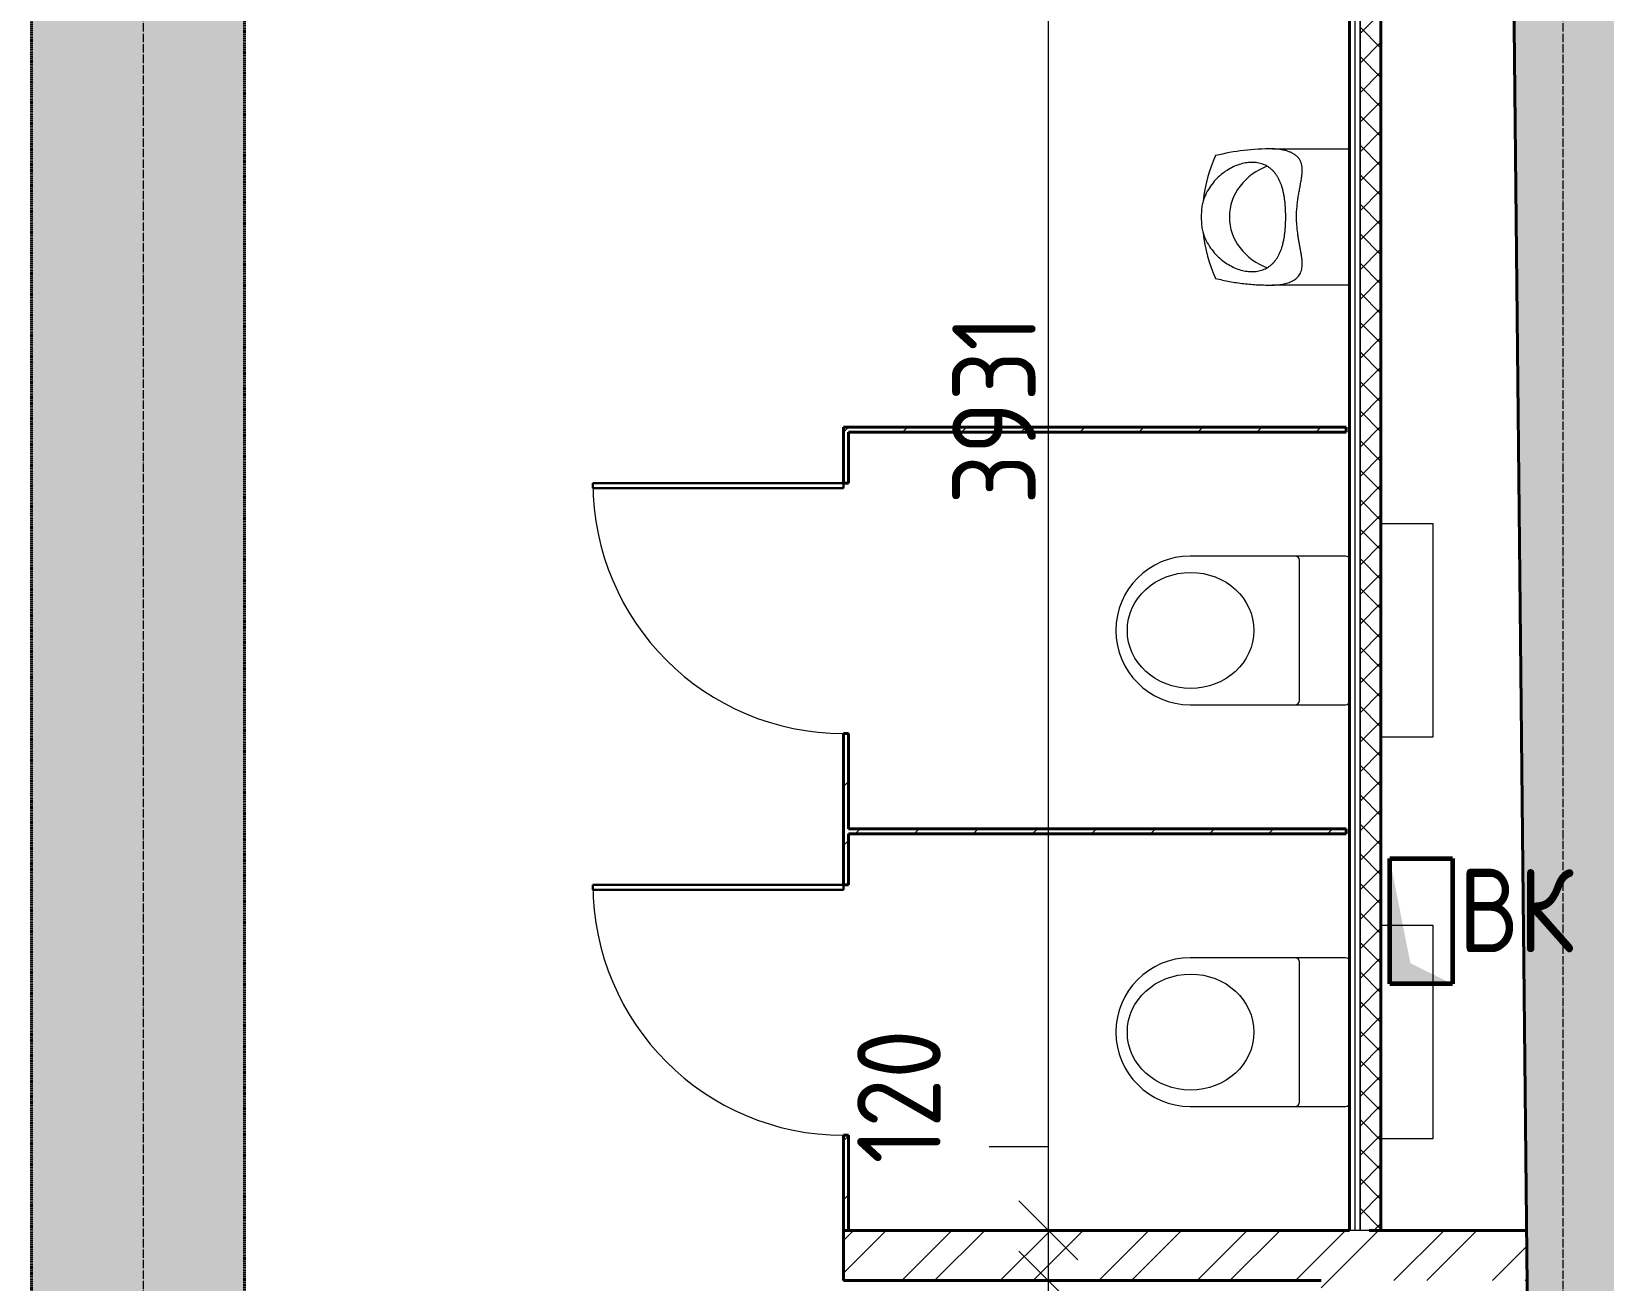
# Model space of a CAD drawing. Header units: millimetres. Extents: x -11886 to 379896, y -8130 to 47743.
# Drawn here: x 361496 to 365261, y 15753 to 18744 of the extents above; entities that cross this region are included whole.
import ezdxf

# ---------------------------------------------------------------- set-up
doc = ezdxf.new("R2010")
doc.units = ezdxf.units.MM
doc.linetypes.add('ADSK_Линия сетки', pattern=[25, 20, -2.5, 0, -2.5])
doc.linetypes.add('ADSK_Снесено', pattern=[4.5, 3, -1.5])
for name, color, linetype, lineweight in [('Аннотация', 7, 'Continuous', 9), ('Оси', 7, 'Continuous', 9), ('Размеры', 7, 'Continuous', 9), ('Узлы', 7, 'Continuous', 18)]:
    doc.layers.add(name, color=color, linetype=linetype, lineweight=lineweight)
for name, color, linetype, lineweight, true_color in [('Двери', 5, 'Continuous', 18, 0x0000ff), ('Линии', 7, 'Continuous', 9, 0x00a600), ('Обобщенные модели', 5, 'Continuous', 18, 0x0000ff), ('Сантехника', 5, 'Continuous', 18, 0x0000ff), ('Стены внутренние', 5, 'Continuous', 18, 0x0000ff), ('Стены наружные', 1, 'ADSK_Снесено', 18, 0xff0000), ('Стены штриховка', 5, 'Continuous', 18, 0x0000ff)]:
    doc.layers.add(name, color=color, linetype=linetype, lineweight=lineweight, true_color=true_color)
doc.styles.add('GOST Common_1', font='GOST_Common.ttf', dxfattribs={"width": 0.9, "height": 200})
doc.dimstyles.new('ADSK_Основной_2_мм_Округление_до_1_мм', dxfattribs={"dimscale": 304.8, "dimtxt": 201.142999, "dimasz": 0.463911, "dimexe": 0.492126, "dimexo": 0.492126, "dimgap": 0.098425, "dimtad": 1, "dimdec": 0, "dimdsep": 46, "dimtxsty": 'GOST Common_1', "dimblk1": 'OBLIQUE', "dimblk2": 'OBLIQUE', "dimsah": 1, "dimcen": 0.09, "dimdle": 0.492126, "dimazin": 2, "dimtfac": 1, "dimtdec": 4, "dimtix": 1, "dimtmove": 0, "dimatfit": 3, "dimfxl": 1, "dimtvp": 1, "dimtolj": 1, "dimtzin": 0, "dimlwd": 20, "dimlwe": 20, "dimarcsym": 2})
doc.dimstyles.new('ADSK_Основной_2_мм_Округление_до_1_мм_1', dxfattribs={"dimscale": 304.8, "dimtxt": 201.142999, "dimasz": 0.463911, "dimexe": 0.492126, "dimexo": 0.492126, "dimgap": 0.098425, "dimtad": 1, "dimdec": 0, "dimdsep": 46, "dimtxsty": 'GOST Common_1', "dimblk1": 'OBLIQUE', "dimblk2": 'OBLIQUE', "dimsah": 1, "dimcen": 0.09, "dimdle": 0.492126, "dimazin": 2, "dimtfac": 1, "dimtdec": 4, "dimtix": 1, "dimtmove": 1, "dimatfit": 3, "dimfxl": 1, "dimtvp": 1, "dimtolj": 1, "dimtzin": 0, "dimlwd": 20, "dimlwe": 20, "dimarcsym": 2})
pattern_1 = [(45, (322754.53, 150), (-117.8655, 117.8655), []), (45, (322833.11, 150), (-117.8655, 117.8655), [])]
pattern_2 = [(45, (322754.53, 150), (-70.71068, 70.71068), [])]

# ---------------------------------------------------------------- blocks, each defined once
blk = doc.blocks.new('Дверь-Одинарная-Панель - 600 x 2150 мм с_у-1872435-04 План 4-го этажа')
at = {"layer": 'Двери', "lineweight": 30}
for p, q in [((300, 606), (288, 606)), ((288, 606), (288, 6)), ((300, 6), (300, 606)), ((288, 6), (300, 6))]:
    blk.add_line(p, q, dxfattribs=at)
at = {"layer": 'Двери'}
blk.add_arc((300, 6), 600, 90, 180, dxfattribs=at)
blk = doc.blocks.new('Туалет подвесной-Moderna R-Laufen - 000 White-V208-04 План 4-го этажа')
at = {"layer": 'Обобщенные модели'}
for p, q in [((-53, 419.3), (-53, 47.4)), ((303, 47.4), (303, 419.3)), ((-43.1, 157.8), (293.1, 157.8))]:
    blk.add_line(p, q, dxfattribs=at)
for centre, radius, start, end in [((125, 419.3), 178, 360, 180), ((-43.1, 167.7), 9.89, 180, 270), ((293.1, 167.7), 9.89, 270, 360), ((-43.1, 47.4), 9.89, 180, 270), ((293.1, 47.4), 9.89, 270, 360)]:
    blk.add_arc(centre, radius, start, end, dxfattribs=at)
blk.add_ellipse((125, 418.3), major_axis=(0, 151.6), ratio=0.916517, dxfattribs=at)
at = {"layer": 'Сантехника'}
for p, q in [((-130, -37.5), (-130, -162.5)), ((380, -162.5), (380, -37.5)), ((-130, -162.5), (380, -162.5))]:
    blk.add_line(p, q, dxfattribs=at)
blk = doc.blocks.new('Туалет подвесной-Moderna R-Laufen - 000 White-2284892-04 План 4-го этажа')
at = {"layer": 'Обобщенные модели'}
for p, q in [((-53, 419.3), (-53, 47.4)), ((303, 47.4), (303, 419.3)), ((-43.1, 157.8), (293.1, 157.8))]:
    blk.add_line(p, q, dxfattribs=at)
for centre, radius, start, end in [((125, 419.3), 178, 360, 180), ((-43.1, 167.7), 9.89, 180, 270), ((293.1, 167.7), 9.89, 270, 360), ((-43.1, 47.4), 9.89, 180, 270), ((293.1, 47.4), 9.89, 270, 360)]:
    blk.add_arc(centre, radius, start, end, dxfattribs=at)
blk.add_ellipse((125, 418.3), major_axis=(0, 151.6), ratio=0.916517, dxfattribs=at)
at = {"layer": 'Сантехника'}
for p, q in [((-130, -37.5), (-130, -162.5)), ((380, -162.5), (380, -37.5)), ((-130, -162.5), (380, -162.5))]:
    blk.add_line(p, q, dxfattribs=at)
blk = doc.blocks.new('Urinal_Commercial_14201 - UT104EV-1823124-04 План 4-го этажа')
at = {"layer": 'Сантехника'}
for p, q in [((41714.1, 18313), (41898.7, 18313)), ((41898.7, 17986.9), (41714.1, 17987))]:
    blk.add_line(p, q, dxfattribs=at)
for centre, radius, start, end in [((41898.7, 18150), 353.2, 155.4197, 173.7904), ((41751.6, 18133.9), 146.4, 110.0061, 141.9939), ((41731, 18150), 120.3, 141.9939, 180.0061), ((41731, 18149.9), 120.3, 179.9939, 218.0061), ((41898.7, 18150), 353.2, 186.2096, 204.5782), ((41751.6, 18166), 146.4, 218.0061, 249.9939)]:
    blk.add_arc(centre, radius, start, end, dxfattribs=at)
blk.add_ellipse((41809.9, 17228.7), major_axis=(-199.1, 1075.5), ratio=0.694076, start_param=6.146838, end_param=6.328057, dxfattribs=at)
for points, knots in [([(41771.2, 18150), (41771.4, 18158.3), (41772.1, 18170.9), (41773.7, 18185.2), (41774.8, 18193.3), (41775.7, 18199.3), (41776.6, 18205.2), (41777.7, 18211), (41778.8, 18216.7), (41779.8, 18222.3), (41780.8, 18227.9), (41781.8, 18233.3), (41782.6, 18237.7), (41783.2, 18241.2), (41783.5, 18243.8), (41783.9, 18246.3), (41784.3, 18249.7), (41784.8, 18253.8), (41785.1, 18257.8), (41785.2, 18260.9), (41785.2, 18264), (41785, 18267.7), (41784.4, 18273.4), (41782.8, 18280), (41779.5, 18287.1), (41775.7, 18292.1), (41772.2, 18295.7), (41769.2, 18298.1), (41766, 18300.3), (41762.7, 18302.3), (41759.3, 18304.1), (41755.6, 18305.7), (41751.8, 18307.1), (41747.9, 18308.4), (41744, 18309.4), (41738.5, 18310.7), (41728.7, 18312.3), (41720.1, 18312.9), (41714.1, 18313)], [-1, -1, -1, -1, -0.909091, -0.863636, -0.840909, -0.818182, -0.795455, -0.772727, -0.75, -0.727273, -0.704545, -0.681818, -0.659091, -0.647727, -0.636364, -0.625, -0.613636, -0.590909, -0.568182, -0.556818, -0.545455, -0.522727, -0.5, -0.454545, -0.409091, -0.363636, -0.340909, -0.318182, -0.295455, -0.272727, -0.25, -0.227273, -0.204545, -0.181818, -0.159091, -0.136364, -0.090909, 0, 0, 0, 0]), ([(41745.6, 18150), (41745.5, 18153.7), (41745.5, 18159.2), (41745.2, 18166.3), (41745, 18171.5), (41744.6, 18176.7), (41744.1, 18181.8), (41743.6, 18186.9), (41743, 18191.7), (41742.3, 18196.5), (41741.6, 18201.1), (41740.7, 18205.6), (41739.8, 18210), (41738.8, 18214.2), (41737.7, 18218.3), (41736.5, 18222.3), (41734.8, 18227.4), (41733, 18232.3), (41730.9, 18236.9), (41728.8, 18241.4), (41725.9, 18246.7), (41722, 18252.5), (41717.7, 18257.9), (41713.1, 18262.7), (41708.1, 18267), (41700.9, 18272), (41691, 18276.8), (41678, 18280.2), (41664, 18281.2), (41644.5, 18279.3), (41619.4, 18271.3), (41595.2, 18256), (41577.4, 18239.3), (41565.4, 18224.6), (41555, 18207.6), (41549.8, 18194.9), (41547.6, 18188.2)], [-1, -1, -1, -1, -0.975, -0.9625, -0.95, -0.9375, -0.925, -0.9125, -0.9, -0.8875, -0.875, -0.8625, -0.85, -0.8375, -0.825, -0.8125, -0.8, -0.775, -0.7625, -0.75, -0.725, -0.7, -0.675, -0.65, -0.625, -0.6, -0.55, -0.5, -0.45, -0.4, -0.3, -0.2, -0.15, -0.1, -0.05, 0, 0, 0, 0]), ([(41547.6, 18111.8), (41549.8, 18105.1), (41555, 18092.3), (41565.4, 18075.3), (41577.4, 18060.6), (41595.2, 18043.9), (41619.4, 18028.6), (41644.5, 18020.6), (41664, 18018.8), (41678, 18019.8), (41691, 18023.2), (41700.9, 18028), (41708.1, 18032.9), (41713.1, 18037.2), (41717.7, 18042.1), (41722, 18047.4), (41725.9, 18053.2), (41728.8, 18058.5), (41730.9, 18063), (41733, 18067.6), (41734.8, 18072.5), (41736.5, 18077.7), (41737.7, 18081.6), (41738.8, 18085.7), (41739.8, 18090), (41740.7, 18094.3), (41741.6, 18098.8), (41742.3, 18103.5), (41743, 18108.2), (41743.6, 18113.1), (41744.1, 18118.1), (41744.6, 18123.2), (41745, 18128.4), (41745.2, 18133.6), (41745.5, 18140.7), (41745.5, 18146.2), (41745.6, 18150)], [-1, -1, -1, -1, -0.95, -0.9, -0.85, -0.8, -0.7, -0.6, -0.55, -0.5, -0.45, -0.4, -0.375, -0.35, -0.325, -0.3, -0.275, -0.25, -0.2375, -0.225, -0.2, -0.1875, -0.175, -0.1625, -0.15, -0.1375, -0.125, -0.1125, -0.1, -0.0875, -0.075, -0.0625, -0.05, -0.0375, -0.025, 0, 0, 0, 0]), ([(41714.1, 17987), (41718.8, 17987), (41727.9, 17987.5), (41738.9, 17989.2), (41747.4, 17991.4), (41753.5, 17993.3), (41758.3, 17995.4), (41762, 17997.2), (41765.5, 17999.3), (41769.7, 18002.1), (41774.1, 18006.1), (41777.9, 18010.6), (41781, 18015.8), (41783.2, 18021.6), (41784.6, 18027.9), (41785.1, 18033.5), (41785.2, 18038.3), (41785.1, 18042), (41784.8, 18045.8), (41784.4, 18049.6), (41783.9, 18053.6), (41783.3, 18057.6), (41782.7, 18061.7), (41781.9, 18065.8), (41781.2, 18070.1), (41780.4, 18074.4), (41779.6, 18078.8), (41778.4, 18084.7), (41777.1, 18092.2), (41775.6, 18101.5), (41773.7, 18114.1), (41772, 18130.2), (41771.4, 18143.4), (41771.2, 18150)], [-1, -1, -1, -1, -0.928571, -0.857143, -0.821429, -0.785714, -0.75, -0.732143, -0.714286, -0.678571, -0.642857, -0.607143, -0.571429, -0.535714, -0.5, -0.464286, -0.446429, -0.428571, -0.410714, -0.392857, -0.375, -0.357143, -0.339286, -0.321429, -0.303571, -0.285714, -0.267857, -0.25, -0.214286, -0.178571, -0.142857, -0.071429, 0, 0, 0, 0])]:
    blk.add_open_spline(points, degree=3, knots=knots, dxfattribs=at)
for points in [[(41547.6, 18188.2), (41546.3, 18184.1), (41544.6, 18175.9), (41543.5, 18163), (41543.3, 18154.3), (41543.3, 18150)], [(41543.3, 18150), (41543.3, 18145.6), (41543.5, 18136.9), (41544.6, 18124.1), (41546.3, 18115.8), (41547.6, 18111.8)], [(41577.5, 18003.1), (41588.6, 18000.2), (41611, 17995.3), (41645, 17990.2), (41679.4, 17987.3), (41702.5, 17986.9), (41714.1, 17987)]]:
    blk.add_open_spline(points, degree=3, dxfattribs=at)
blk = doc.blocks.new('_Oblique')
at = {"color": 0, "linetype": 'ByBlock', "lineweight": -2}
blk.add_line((-0.5, -0.5), (0.5, 0.5), dxfattribs=at)
blk = doc.blocks.new('*D3018')
at = {"layer": 'Defpoints', "color": 0, "transparency": 16777216}
for p in [(362576.4, 19804.1), (363931.6, 15873), (364031.6, 15873)]:
    blk.add_point(p, dxfattribs=at)
at = {"layer": 'Размеры', "color": 0, "lineweight": 20, "transparency": 16777216}
for p, q in [((363931.6, 19954.1), (363931.6, 15723)), ((362726.4, 19804.1), (364081.6, 19804.1)), ((363881.6, 15873), (363781.6, 15873))]:
    blk.add_line(p, q, dxfattribs=at)
at = {"layer": 'Размеры', "color": 0, "lineweight": 20, "transparency": 16777216, "xscale": 141.4, "yscale": 141.4, "zscale": 141.4}
for p, rotation in [((363931.6, 19804.1), 90), ((363931.6, 15873), 270)]:
    blk.add_blockref('_Oblique', p, dxfattribs=dict(at, rotation=rotation))
at = {"layer": 'Размеры', "color": 0, "lineweight": 20, "transparency": 16777216, "insert": (363801.6, 17838.5), "char_height": 200, "width": 560.473, "attachment_point": 5, "rotation": 90, "style": 'GOST Common_1'}
blk.add_mtext('\\A1;3931', dxfattribs=at)
blk = doc.blocks.new('*D3019')
at = {"layer": 'Defpoints', "color": 0, "transparency": 16777216}
for p in [(364031.6, 15873), (363931.6, 15753), (364031.6, 15753)]:
    blk.add_point(p, dxfattribs=at)
at = {"layer": 'Размеры', "color": 0, "lineweight": 20, "transparency": 16777216}
for p, q in [((363790.2, 16074.4), (363931.6, 16074.4)), ((363931.6, 16074.4), (363931.6, 15873)), ((363931.6, 16023), (363931.6, 15603)), ((363881.6, 15873), (363781.6, 15873)), ((363881.6, 15753), (363781.6, 15753))]:
    blk.add_line(p, q, dxfattribs=at)
at = {"layer": 'Размеры', "color": 0, "lineweight": 20, "transparency": 16777216, "xscale": 141.4, "yscale": 141.4, "zscale": 141.4}
for p, rotation in [((363931.6, 15873), 90), ((363931.6, 15753), 270)]:
    blk.add_blockref('_Oblique', p, dxfattribs=dict(at, rotation=rotation))
at = {"layer": 'Размеры', "color": 0, "lineweight": 20, "transparency": 16777216, "insert": (363473.9, 16033.2), "char_height": 200, "width": 409.104, "attachment_point": 1, "rotation": 90, "line_spacing_factor": 1.022761, "style": 'GOST Common_1'}
blk.add_mtext('\\A1;120', dxfattribs=at)
blk = doc.blocks.new('*D3020')
at = {"layer": 'Defpoints', "color": 0, "transparency": 16777216}
for p in [(364031.6, 15753), (363931.6, 13868.1), (364031.6, 13868.1)]:
    blk.add_point(p, dxfattribs=at)
at = {"layer": 'Размеры', "color": 0, "lineweight": 20, "transparency": 16777216}
for p, q in [((363931.6, 15903), (363931.6, 13718.1)), ((363881.6, 15753), (363781.6, 15753)), ((363881.6, 13868.1), (363781.6, 13868.1))]:
    blk.add_line(p, q, dxfattribs=at)
at = {"layer": 'Размеры', "color": 0, "lineweight": 20, "transparency": 16777216, "xscale": 141.4, "yscale": 141.4, "zscale": 141.4}
for p, rotation in [((363931.6, 15753), 90), ((363931.6, 13868.1), 270)]:
    blk.add_blockref('_Oblique', p, dxfattribs=dict(at, rotation=rotation))
at = {"layer": 'Размеры', "color": 0, "lineweight": 20, "transparency": 16777216, "insert": (363801.6, 14810.5), "char_height": 200, "width": 560.473, "attachment_point": 5, "rotation": 90, "style": 'GOST Common_1'}
blk.add_mtext('\\A1;1885', dxfattribs=at)

msp = doc.modelspace()

# ---------------------------------------------------------------- hatches: boundary and pattern name
at = {"layer": 'Стены внутренние', "lineweight": 9}
h = msp.add_hatch(dxfattribs=at)
h.set_pattern_fill('FP_3', color=256, style=0, pattern_type=2)
h.set_pattern_definition([(45, (322754.535, 150), (-35.35534, 35.35534), []), (135, (322754.535, 150), (-35.35534, -35.35534), [])])
h.paths.add_polyline_path([(364678.2, 15872.96), (364728.2, 15872.96), (364728.2, 20574.06), (364678.2, 20574.06), (364678.2, 16518.17)])
at = {"layer": 'Стены внутренние', "true_color": 0xc0c0c0}
msp.add_hatch(color=9, dxfattribs=at).paths.add_polyline_path([(365486.48, 13052.18), (365408.22, 20574.06), (365028.2, 20574.06), (365106.15, 13082.48), (365445.03, 13055.48)])
at = {"layer": 'Стены внутренние', "lineweight": 9}
h = msp.add_hatch(dxfattribs=at)
h.set_pattern_fill('FP_4', color=256, style=0, pattern_type=2)
h.set_pattern_definition(pattern_2)
h.paths.add_polyline_path([(363441.2, 17784.96), (364644.88, 17784.96), (364644.88, 17796.96), (363441.2, 17796.96)])
h = msp.add_hatch(dxfattribs=at)
h.set_pattern_fill('FP_4', color=256, style=0, pattern_type=2)
h.set_pattern_definition(pattern_2)
h.paths.add_polyline_path([(363453.2, 15872.96), (363453.2, 16100.96), (363441.2, 16100.96), (363441.2, 15872.96)])
h.paths.add_polyline_path([(363441.2, 16700.96), (363453.2, 16700.96), (363453.2, 17062.96), (363441.2, 17062.96), (363441.2, 16822.96)])
h.paths.add_polyline_path([(363441.2, 17662.96), (363453.2, 17662.96), (363453.2, 17784.96), (363441.2, 17784.96)])
h = msp.add_hatch(dxfattribs=at)
h.set_pattern_fill('FP_4', color=256, style=0, pattern_type=2)
h.set_pattern_definition(pattern_2)
h.paths.add_polyline_path([(363453.2, 16822.96), (364644.88, 16822.96), (364644.88, 16834.96), (363453.2, 16834.96)])
h = msp.add_hatch(dxfattribs=at)
h.set_pattern_fill('FP_2', color=256, style=0, pattern_type=2)
h.set_pattern_definition(pattern_1)
h.paths.add_polyline_path([(364476.71, 15752.96), (364699.88, 15752.96), (364699.88, 15872.96), (363441.2, 15872.96), (363441.2, 15752.96), (364376.97, 15752.96)])
h = msp.add_hatch(dxfattribs=at)
h.set_pattern_fill('FP_2', color=256, style=0, pattern_type=2)
h.set_pattern_definition(pattern_1)
h.paths.add_polyline_path([(364704.88, 15752.96), (365078.36, 15752.96), (365077.11, 15872.96), (364699.88, 15872.96), (364699.88, 15752.96)])
h = msp.add_hatch(dxfattribs=at)
h.set_pattern_fill('FP_2', color=256, style=0, pattern_type=2)
h.set_pattern_definition(pattern_1)
h.paths.add_polyline_path([(364658.56, 13868.1), (364704.88, 13868.1), (364704.88, 15752.96), (364584.88, 15752.96), (364584.88, 13868.1)])
at = {"layer": 'Стены наружные', "true_color": 0xc0c0c0}
h = msp.add_hatch(color=9, dxfattribs=at)
h.paths.add_polyline_path([(361857.73, 13716.63), (362006.44, 13716.63), (362006.44, 14114.62), (361496.44, 14114.62), (361496.44, 13716.63), (361834.46, 13716.63)])
h.paths.add_polyline_path([(361561.13, 14964.62), (362006.44, 14964.62), (362006.44, 20574.06), (361496.44, 20574.06), (361496.44, 14964.62)])
at = {"layer": 'Узлы', "true_color": 0x808080}
msp.add_hatch(color=8, dxfattribs=at).paths.add_polyline_path([(364749.15, 16463.35), (364899.15, 16463.35), (364798.65, 16512.85), (364749.15, 16763.35), (364749.15, 16512.85)])

# ---------------------------------------------------------------- linework, layer by layer
at = {"layer": 'Линии', "lineweight": 60}
for p, q in [((364749.15, 16763.35), (364899.15, 16763.35)), ((364749.15, 16463.35), (364749.15, 16763.35)), ((364899.15, 16763.35), (364899.15, 16463.35)), ((364899.15, 16463.35), (364749.15, 16463.35))]:
    msp.add_line(p, q, dxfattribs=at)
at = {"layer": 'Оси', "linetype": 'ADSK_Линия сетки'}
for p, q in [((361764.44, -5025.59), (361764.44, 21818.8)), ((365164.44, -5025.59), (365164.44, 21818.8))]:
    msp.add_line(p, q, dxfattribs=at)
at = {"layer": 'Стены внутренние', "color": 18, "lineweight": 40, "true_color": 0x000000}
for p, q in [((364653.2, 20574.06), (364653.2, 15872.96)), ((364728.2, 15872.96), (364728.2, 20574.06)), ((365028.2, 20574.06), (365106.15, 13082.48)), ((364644.88, 17796.96), (363441.2, 17796.96)), ((363441.2, 17796.96), (363441.2, 17662.96)), ((363453.2, 17784.96), (364644.88, 17784.96)), ((363453.2, 17662.96), (363453.2, 17784.96)), ((364644.88, 17784.96), (364644.88, 17796.96)), ((363441.2, 17662.96), (363453.2, 17662.96)), ((363441.2, 17062.96), (363441.2, 16700.96)), ((363453.2, 17062.96), (363441.2, 17062.96)), ((363453.2, 16834.96), (363453.2, 17062.96)), ((364644.88, 16834.96), (363453.2, 16834.96)), ((364644.88, 16822.96), (364644.88, 16834.96)), ((363453.2, 16700.96), (363453.2, 16822.96)), ((363453.2, 16822.96), (364644.88, 16822.96)), ((363441.2, 16700.96), (363453.2, 16700.96)), ((363441.2, 16100.96), (363441.2, 15752.96)), ((363453.2, 16100.96), (363441.2, 16100.96)), ((363453.2, 15872.96), (363453.2, 16100.96)), ((363441.2, 15872.96), (364653.2, 15872.96)), ((364699.88, 15872.96), (365077.11, 15872.96)), ((363441.2, 15752.96), (364584.88, 15752.96))]:
    msp.add_line(p, q, dxfattribs=at)
at = {"layer": 'Стены наружные', "color": 18, "lineweight": 40, "true_color": 0x000000}
for p, q in [((361496.44, 21084.06), (361496.44, 14964.62)), ((362006.44, 14964.62), (362006.44, 19804.06))]:
    msp.add_line(p, q, dxfattribs=at)
at = {"layer": 'Стены штриховка'}
for p, q in [((364665.2, 20574.06), (364665.2, 15872.96)), ((364677.2, 20574.06), (364677.2, 15872.96)), ((364678.2, 20574.06), (364678.2, 15872.96)), ((364699.88, 15872.96), (364653.2, 15872.96))]:
    msp.add_line(p, q, dxfattribs=at)

# ---------------------------------------------------------------- block references
at = {"layer": 'Двери', "rotation": 89.99999999999997}
for p in [(363447.2, 17362.96), (363447.2, 16400.96)]:
    msp.add_blockref('Дверь-Одинарная-Панель - 600 x 2150 мм с_у-1872435-04 План 4-го этажа', p, dxfattribs=at)
at = {"layer": 'Сантехника'}
msp.add_blockref('Urinal_Commercial_14201 - UT104EV-1823124-04 План 4-го этажа', (322754.53, 150), dxfattribs=at)
at = {"layer": 'Сантехника', "rotation": 89.9999999999999}
for name, p in [('Туалет подвесной-Moderna R-Laufen - 000 White-2284892-04 План 4-го этажа', (364690.7, 17184.96)), ('Туалет подвесной-Moderna R-Laufen - 000 White-V208-04 План 4-го этажа', (364690.7, 16222.96))]:
    msp.add_blockref(name, p, dxfattribs=at)

# ---------------------------------------------------------------- texts
at = {"layer": 'Аннотация', "insert": (364914.08, 16739.45), "char_height": 200, "width": 360.7594, "attachment_point": 1, "style": 'GOST Common_1'}
msp.add_mtext('ВК', dxfattribs=at)

# ---------------------------------------------------------------- dimensions: what is measured, and where the dimension line sits
at = {"layer": 'Размеры', "lineweight": 20}
for base, p1, p2, override, picture, middle in [((363931.61, 15872.96), (362576.44, 19804.06), (364031.59, 15872.96), {"dimpost": '<>', "dimfxl": 4191.775713}, '*D3018', (363801.61, 17838.51)), ((363931.61, 13868.1), (364031.59, 15752.96), (364031.59, 13868.1), {"dimpost": '<>', "dimfxl": 1884.862399}, '*D3020', (363801.61, 14810.53))]:
    dim = msp.add_linear_dim(base=base, p1=p1, p2=p2, angle=90, dimstyle='ADSK_Основной_2_мм_Округление_до_1_мм', override=override, dxfattribs=at)
    dim.commit()
    dim.dimension.update_dxf_attribs({"geometry": picture, "text_midpoint": middle})
dim = msp.add_linear_dim(base=(363931.61, 15752.96), p1=(364031.59, 15872.96), p2=(364031.59, 15752.96), angle=90, dimstyle='ADSK_Основной_2_мм_Округление_до_1_мм_1', override={"dimpost": '<>', "dimfxl": 120}, dxfattribs=at)
dim.commit()
dim.dimension.update_dxf_attribs({"geometry": '*D3019', "text_midpoint": (363773.57, 16074.43), "dimtype": 160, "text_rotation": 90})

doc.saveas('drawing.dxf')
